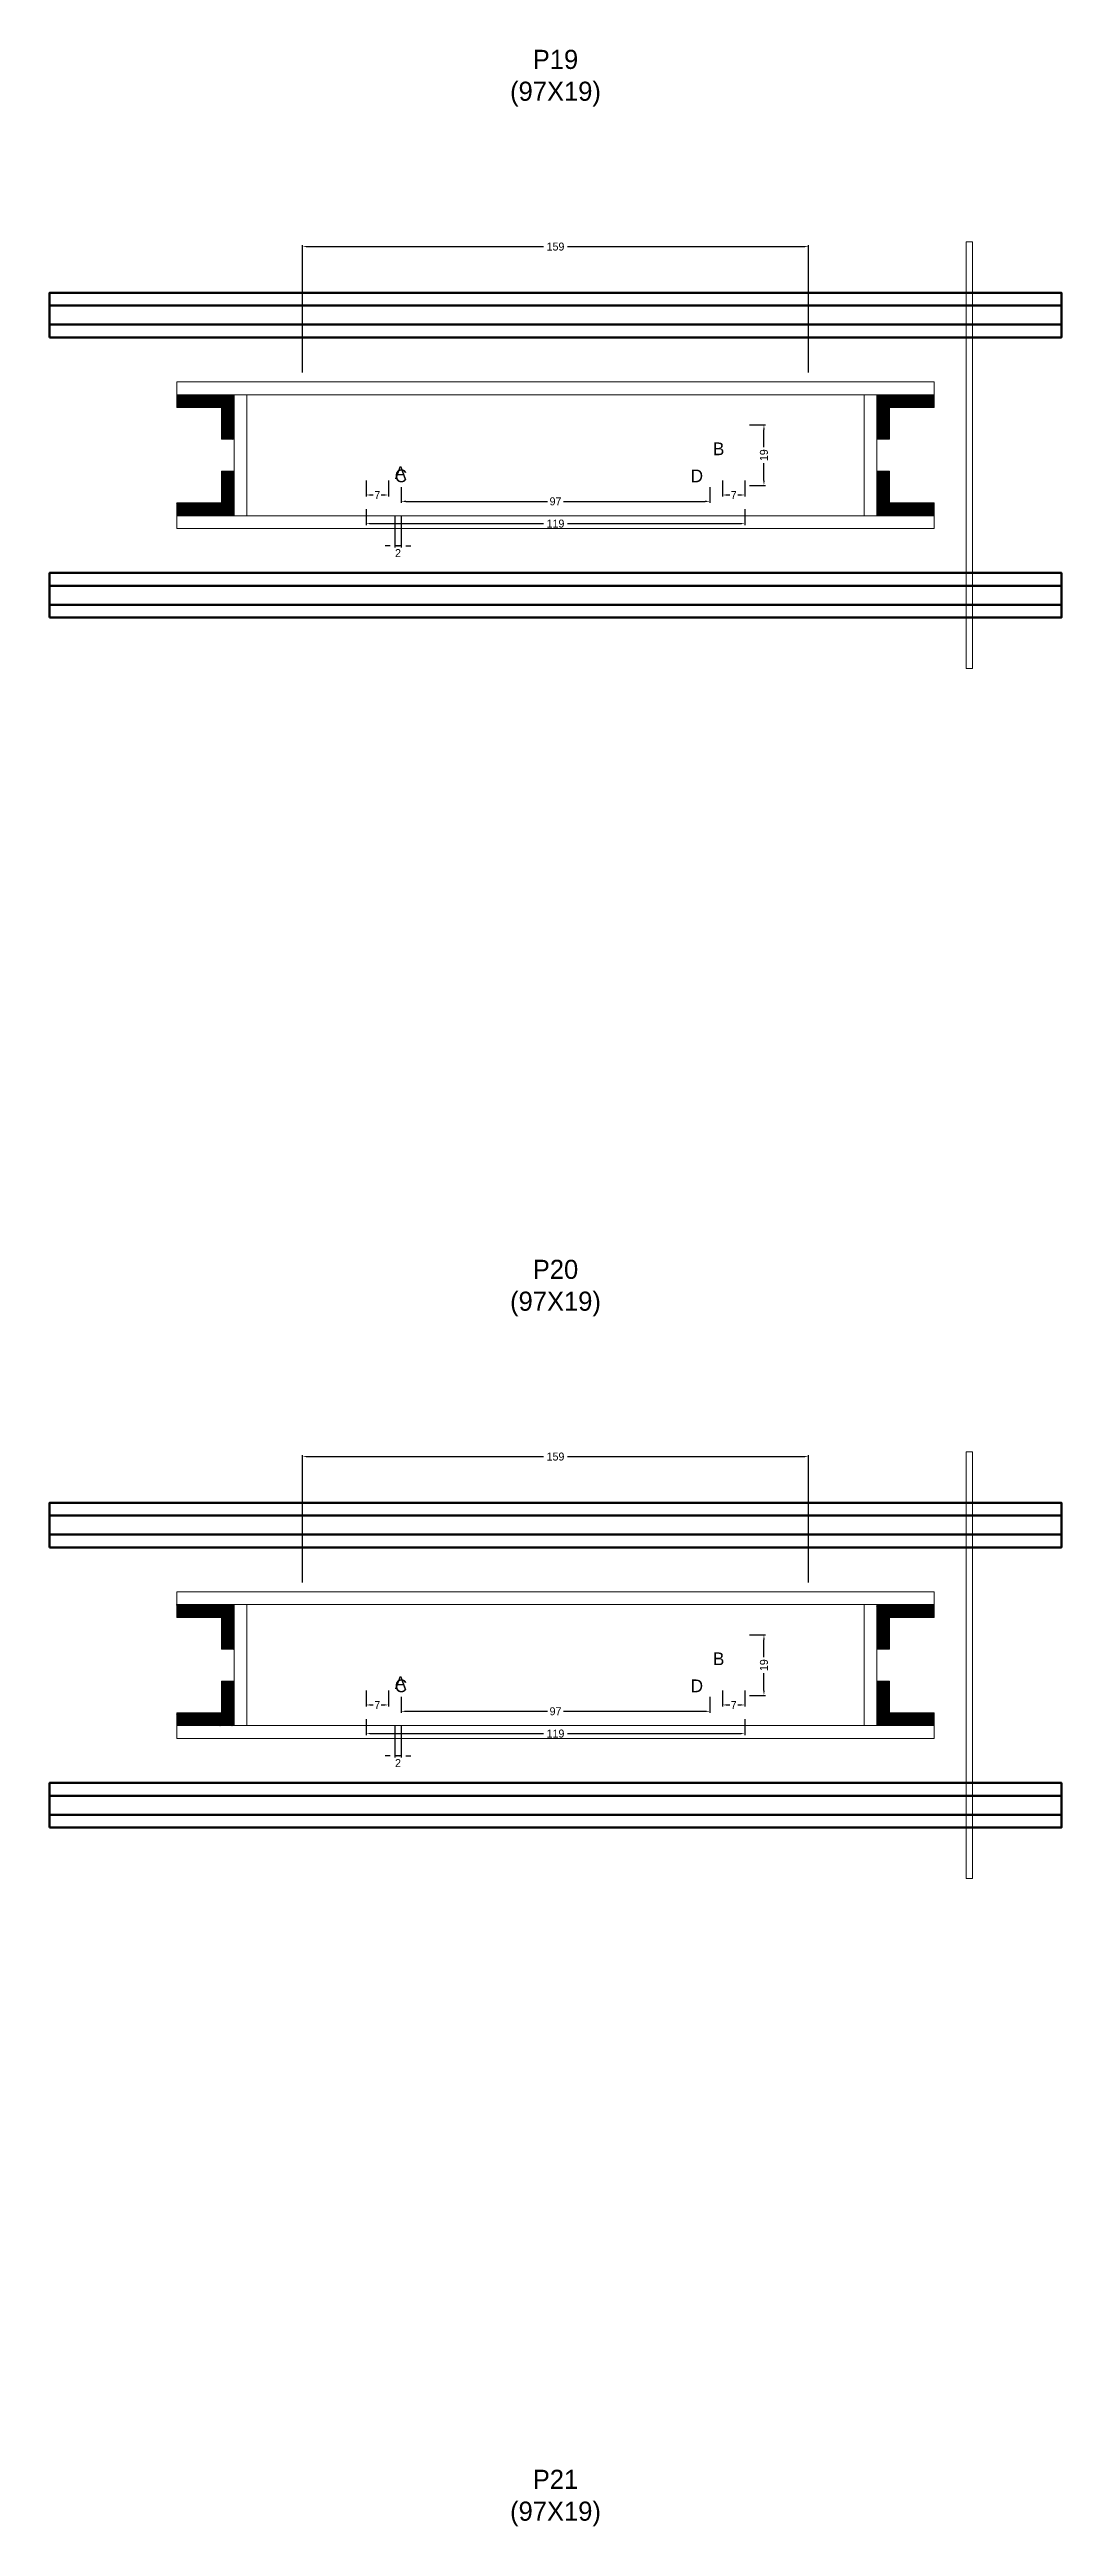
# Model space of a CAD drawing. Header units: centimetres. Extents: x -7000 to 4307, y -13306 to 295.
# Drawn here: x -159 to 159, y -7350 to -6573 of the extents above; entities that cross this region are included whole.
import ezdxf

# ---------------------------------------------------------------- set-up
doc = ezdxf.new("R2010")
doc.units = ezdxf.units.CM
for name, color, linetype in [('COTA', 241, 'Continuous'), ('GRAVATA', 224, 'Continuous'), ('Hachura', 251, 'Continuous'), ('NOMENCLATURA', 7, 'Continuous'), ('SARRAFO', 251, 'Continuous')]:
    doc.layers.add(name, color=color, linetype=linetype)
doc.dimstyles.new('cotax2', dxfattribs={"dimtxt": 2.5, "dimasz": 1.5, "dimexe": 0.5, "dimexo": 0.5, "dimgap": 0.5, "dimtad": 1, "dimcen": 2.5, "dimazin": 3, "dimtfac": 1, "dimtmove": 0, "dimatfit": 3})

# ---------------------------------------------------------------- blocks, each defined once
blk = doc.blocks.new('_CLOSEDFILLED')
at = {"color": 0, "linetype": 'BYBLOCK'}
blk.add_solid([(-1, 0.16), (0, 0), (-1, -0.16)], dxfattribs=at)
blk = doc.blocks.new('*D626')
for p, q in [((-59.5, -6717), (-59.5, -6722)), ((59.5, -6717), (59.5, -6722)), ((-58, -6721.5), (-3.75, -6721.5)), ((3.75, -6721.5), (58, -6721.5))]:
    blk.add_line(p, q)
at = {"layer": 'Defpoints'}
for p in [(-59.5, -6716.5), (59.5, -6716.5), (-59.5, -6721.5)]:
    blk.add_point(p, dxfattribs=at)
at = {"layer": 'COTA', "xscale": 1.5, "yscale": 1.5, "rotation": 180}
blk.add_blockref('_CLOSEDFILLED', (-59.5, -6721.5), dxfattribs=at)
at = {"layer": 'COTA', "xscale": 1.5, "yscale": 1.5}
blk.add_blockref('_CLOSEDFILLED', (59.5, -6721.5), dxfattribs=at)
at = {"layer": 'COTA', "insert": (0, -6721.5), "char_height": 2.5, "attachment_point": 5}
blk.add_mtext('119', dxfattribs=at)
blk = doc.blocks.new('*D627')
for p, q in [((-48.5, -6710), (-48.5, -6715)), ((48.5, -6710), (48.5, -6715)), ((-47, -6714.5), (-2.5, -6714.5)), ((2.5, -6714.5), (47, -6714.5))]:
    blk.add_line(p, q)
at = {"layer": 'Defpoints'}
for p in [(-48.5, -6709.5), (48.5, -6709.5), (-48.5, -6714.5)]:
    blk.add_point(p, dxfattribs=at)
at = {"layer": 'COTA', "xscale": 1.5, "yscale": 1.5, "rotation": 180}
blk.add_blockref('_CLOSEDFILLED', (-48.5, -6714.5), dxfattribs=at)
at = {"layer": 'COTA', "xscale": 1.5, "yscale": 1.5}
blk.add_blockref('_CLOSEDFILLED', (48.5, -6714.5), dxfattribs=at)
at = {"layer": 'COTA', "insert": (0, -6714.5), "char_height": 2.5, "attachment_point": 5}
blk.add_mtext('97', dxfattribs=at)
blk = doc.blocks.new('*D628')
for p, q in [((61, -6690.5), (66, -6690.5)), ((65.5, -6697.5), (65.5, -6692)), ((65.5, -6708), (65.5, -6702.5)), ((61, -6709.5), (66, -6709.5))]:
    blk.add_line(p, q)
at = {"layer": 'Defpoints'}
for p in [(60.5, -6690.5), (60.5, -6709.5), (65.5, -6709.5)]:
    blk.add_point(p, dxfattribs=at)
at = {"layer": 'COTA', "xscale": 1.5, "yscale": 1.5}
for p, rotation in [((65.5, -6690.5), 90), ((65.5, -6709.5), 270)]:
    blk.add_blockref('_CLOSEDFILLED', p, dxfattribs=dict(at, rotation=rotation))
at = {"layer": 'COTA', "insert": (65.5, -6700), "char_height": 2.5, "attachment_point": 5, "rotation": 90}
blk.add_mtext('19', dxfattribs=at)
blk = doc.blocks.new('*D629')
for p, q in [((-59.5, -6708), (-59.5, -6713)), ((-58, -6712.5), (-57.25, -6712.5)), ((-54.75, -6712.5), (-54, -6712.5)), ((-52.5, -6708), (-52.5, -6713))]:
    blk.add_line(p, q)
at = {"layer": 'Defpoints'}
for p in [(-59.5, -6707.5), (-59.5, -6712.5), (-52.5, -6707.5)]:
    blk.add_point(p, dxfattribs=at)
at = {"layer": 'COTA', "xscale": 1.5, "yscale": 1.5, "rotation": 180}
blk.add_blockref('_CLOSEDFILLED', (-59.5, -6712.5), dxfattribs=at)
at = {"layer": 'COTA', "xscale": 1.5, "yscale": 1.5}
blk.add_blockref('_CLOSEDFILLED', (-52.5, -6712.5), dxfattribs=at)
at = {"layer": 'COTA', "insert": (-56, -6712.5), "char_height": 2.5, "attachment_point": 5}
blk.add_mtext('7', dxfattribs=at)
blk = doc.blocks.new('*D630')
for p, q in [((52.5, -6708), (52.5, -6713)), ((54, -6712.5), (54.75, -6712.5)), ((57.25, -6712.5), (58, -6712.5)), ((59.5, -6708), (59.5, -6713))]:
    blk.add_line(p, q)
at = {"layer": 'Defpoints'}
for p in [(52.5, -6707.5), (52.5, -6712.5), (59.5, -6707.5)]:
    blk.add_point(p, dxfattribs=at)
at = {"layer": 'COTA', "xscale": 1.5, "yscale": 1.5, "rotation": 180}
blk.add_blockref('_CLOSEDFILLED', (52.5, -6712.5), dxfattribs=at)
at = {"layer": 'COTA', "xscale": 1.5, "yscale": 1.5}
blk.add_blockref('_CLOSEDFILLED', (59.5, -6712.5), dxfattribs=at)
at = {"layer": 'COTA', "insert": (56, -6712.5), "char_height": 2.5, "attachment_point": 5}
blk.add_mtext('7', dxfattribs=at)
blk = doc.blocks.new('*D631')
for p, q in [((-79.5, -6674), (-79.5, -6634)), ((-78, -6634.5), (-3.75, -6634.5)), ((3.75, -6634.5), (78, -6634.5)), ((79.5, -6674), (79.5, -6634))]:
    blk.add_line(p, q)
at = {"layer": 'Defpoints'}
for p in [(-79.5, -6634.5), (-79.5, -6674.5), (79.5, -6674.5)]:
    blk.add_point(p, dxfattribs=at)
at = {"layer": 'COTA', "xscale": 1.5, "yscale": 1.5, "rotation": 180}
blk.add_blockref('_CLOSEDFILLED', (-79.5, -6634.5), dxfattribs=at)
at = {"layer": 'COTA', "xscale": 1.5, "yscale": 1.5}
blk.add_blockref('_CLOSEDFILLED', (79.5, -6634.5), dxfattribs=at)
at = {"layer": 'COTA', "insert": (0, -6634.5), "char_height": 2.5, "attachment_point": 5}
blk.add_mtext('159', dxfattribs=at)
blk = doc.blocks.new('*D660')
for p, q in [((-59.5, -7097), (-59.5, -7102)), ((-58, -7101.5), (-3.75, -7101.5)), ((3.75, -7101.5), (58, -7101.5)), ((59.5, -7097), (59.5, -7102))]:
    blk.add_line(p, q)
at = {"layer": 'Defpoints'}
for p in [(-59.5, -7096.5), (-59.5, -7101.5), (59.5, -7096.5)]:
    blk.add_point(p, dxfattribs=at)
at = {"layer": 'COTA', "xscale": 1.5, "yscale": 1.5, "rotation": 180}
blk.add_blockref('_CLOSEDFILLED', (-59.5, -7101.5), dxfattribs=at)
at = {"layer": 'COTA', "xscale": 1.5, "yscale": 1.5}
blk.add_blockref('_CLOSEDFILLED', (59.5, -7101.5), dxfattribs=at)
at = {"layer": 'COTA', "insert": (0, -7101.5), "char_height": 2.5, "attachment_point": 5}
blk.add_mtext('119', dxfattribs=at)
blk = doc.blocks.new('*D661')
for p, q in [((-48.5, -7090), (-48.5, -7095)), ((48.5, -7090), (48.5, -7095)), ((-47, -7094.5), (-2.5, -7094.5)), ((2.5, -7094.5), (47, -7094.5))]:
    blk.add_line(p, q)
at = {"layer": 'Defpoints'}
for p in [(-48.5, -7089.5), (48.5, -7089.5), (-48.5, -7094.5)]:
    blk.add_point(p, dxfattribs=at)
at = {"layer": 'COTA', "xscale": 1.5, "yscale": 1.5, "rotation": 180}
blk.add_blockref('_CLOSEDFILLED', (-48.5, -7094.5), dxfattribs=at)
at = {"layer": 'COTA', "xscale": 1.5, "yscale": 1.5}
blk.add_blockref('_CLOSEDFILLED', (48.5, -7094.5), dxfattribs=at)
at = {"layer": 'COTA', "insert": (0, -7094.5), "char_height": 2.5, "attachment_point": 5}
blk.add_mtext('97', dxfattribs=at)
blk = doc.blocks.new('*D662')
for p, q in [((61, -7070.5), (66, -7070.5)), ((65.5, -7077.5), (65.5, -7072)), ((65.5, -7088), (65.5, -7082.5)), ((61, -7089.5), (66, -7089.5))]:
    blk.add_line(p, q)
at = {"layer": 'Defpoints'}
for p in [(60.5, -7070.5), (60.5, -7089.5), (65.5, -7089.5)]:
    blk.add_point(p, dxfattribs=at)
at = {"layer": 'COTA', "xscale": 1.5, "yscale": 1.5}
for p, rotation in [((65.5, -7070.5), 90), ((65.5, -7089.5), 270)]:
    blk.add_blockref('_CLOSEDFILLED', p, dxfattribs=dict(at, rotation=rotation))
at = {"layer": 'COTA', "insert": (65.5, -7080), "char_height": 2.5, "attachment_point": 5, "rotation": 90}
blk.add_mtext('19', dxfattribs=at)
blk = doc.blocks.new('*D663')
for p, q in [((-59.5, -7088), (-59.5, -7093)), ((-58, -7092.5), (-57.25, -7092.5)), ((-54.75, -7092.5), (-54, -7092.5)), ((-52.5, -7088), (-52.5, -7093))]:
    blk.add_line(p, q)
at = {"layer": 'Defpoints'}
for p in [(-59.5, -7087.5), (-59.5, -7092.5), (-52.5, -7087.5)]:
    blk.add_point(p, dxfattribs=at)
at = {"layer": 'COTA', "xscale": 1.5, "yscale": 1.5, "rotation": 180}
blk.add_blockref('_CLOSEDFILLED', (-59.5, -7092.5), dxfattribs=at)
at = {"layer": 'COTA', "xscale": 1.5, "yscale": 1.5}
blk.add_blockref('_CLOSEDFILLED', (-52.5, -7092.5), dxfattribs=at)
at = {"layer": 'COTA', "insert": (-56, -7092.5), "char_height": 2.5, "attachment_point": 5}
blk.add_mtext('7', dxfattribs=at)
blk = doc.blocks.new('*D664')
for p, q in [((52.5, -7088), (52.5, -7093)), ((54, -7092.5), (54.75, -7092.5)), ((57.25, -7092.5), (58, -7092.5)), ((59.5, -7088), (59.5, -7093))]:
    blk.add_line(p, q)
at = {"layer": 'Defpoints'}
for p in [(52.5, -7087.5), (52.5, -7092.5), (59.5, -7087.5)]:
    blk.add_point(p, dxfattribs=at)
at = {"layer": 'COTA', "xscale": 1.5, "yscale": 1.5, "rotation": 180}
blk.add_blockref('_CLOSEDFILLED', (52.5, -7092.5), dxfattribs=at)
at = {"layer": 'COTA', "xscale": 1.5, "yscale": 1.5}
blk.add_blockref('_CLOSEDFILLED', (59.5, -7092.5), dxfattribs=at)
at = {"layer": 'COTA', "insert": (56, -7092.5), "char_height": 2.5, "attachment_point": 5}
blk.add_mtext('7', dxfattribs=at)
blk = doc.blocks.new('*D665')
for p, q in [((-79.5, -7054), (-79.5, -7014)), ((-78, -7014.5), (-3.75, -7014.5)), ((3.75, -7014.5), (78, -7014.5)), ((79.5, -7054), (79.5, -7014))]:
    blk.add_line(p, q)
at = {"layer": 'Defpoints'}
for p in [(-79.5, -7014.5), (-79.5, -7054.5), (79.5, -7054.5)]:
    blk.add_point(p, dxfattribs=at)
at = {"layer": 'COTA', "xscale": 1.5, "yscale": 1.5, "rotation": 180}
blk.add_blockref('_CLOSEDFILLED', (-79.5, -7014.5), dxfattribs=at)
at = {"layer": 'COTA', "xscale": 1.5, "yscale": 1.5}
blk.add_blockref('_CLOSEDFILLED', (79.5, -7014.5), dxfattribs=at)
at = {"layer": 'COTA', "insert": (0, -7014.5), "char_height": 2.5, "attachment_point": 5}
blk.add_mtext('159', dxfattribs=at)

msp = doc.modelspace()

# ---------------------------------------------------------------- hatches: boundary and pattern name
at = {"layer": 'SARRAFO'}
h = msp.add_hatch(dxfattribs=at)
h.set_pattern_fill('SOLID', scale=2)
h.paths.add_polyline_path([(-119, -6685), (-105, -6685), (-105, -6681), (-119, -6681)])
h = msp.add_hatch(dxfattribs=at)
h.set_pattern_fill('SOLID', scale=2)
h.paths.add_polyline_path([(-105, -6695), (-101, -6695), (-101, -6681), (-105, -6681)])
h = msp.add_hatch(dxfattribs=at)
h.set_pattern_fill('SOLID', scale=2)
h.paths.add_polyline_path([(101, -6695), (105, -6695), (105, -6681), (101, -6681)])
h = msp.add_hatch(dxfattribs=at)
h.set_pattern_fill('SOLID', scale=2)
h.paths.add_polyline_path([(105, -6685), (119, -6685), (119, -6681), (105, -6681)])
h = msp.add_hatch(dxfattribs=at)
h.set_pattern_fill('SOLID', scale=2)
h.paths.add_polyline_path([(-105, -6719), (-101, -6719), (-101, -6705), (-105, -6705)])
h = msp.add_hatch(dxfattribs=at)
h.set_pattern_fill('SOLID', scale=2)
h.paths.add_polyline_path([(101, -6719), (105, -6719), (105, -6705), (101, -6705)])
h = msp.add_hatch(dxfattribs=at)
h.set_pattern_fill('SOLID', scale=2)
h.paths.add_polyline_path([(-119, -6719), (-105, -6719), (-105, -6715), (-119, -6715)])
h = msp.add_hatch(dxfattribs=at)
h.set_pattern_fill('SOLID', scale=2)
h.paths.add_polyline_path([(105, -6719), (119, -6719), (119, -6715), (105, -6715)])
h = msp.add_hatch(dxfattribs=at)
h.set_pattern_fill('SOLID', scale=2)
h.paths.add_polyline_path([(-119, -7065), (-105, -7065), (-105, -7061), (-119, -7061)])
h = msp.add_hatch(dxfattribs=at)
h.set_pattern_fill('SOLID', scale=2)
h.paths.add_polyline_path([(-105, -7075), (-101, -7075), (-101, -7061), (-105, -7061)])
h = msp.add_hatch(dxfattribs=at)
h.set_pattern_fill('SOLID', scale=2)
h.paths.add_polyline_path([(101, -7075), (105, -7075), (105, -7061), (101, -7061)])
h = msp.add_hatch(dxfattribs=at)
h.set_pattern_fill('SOLID', scale=2)
h.paths.add_polyline_path([(105, -7065), (119, -7065), (119, -7061), (105, -7061)])
h = msp.add_hatch(dxfattribs=at)
h.set_pattern_fill('SOLID', scale=2)
h.paths.add_polyline_path([(-105, -7099), (-101, -7099), (-101, -7085), (-105, -7085)])
h = msp.add_hatch(dxfattribs=at)
h.set_pattern_fill('SOLID', scale=2)
h.paths.add_polyline_path([(101, -7099), (105, -7099), (105, -7085), (101, -7085)])
h = msp.add_hatch(dxfattribs=at)
h.set_pattern_fill('SOLID', scale=2)
h.paths.add_polyline_path([(-119, -7099), (-105, -7099), (-105, -7095), (-119, -7095)])
h = msp.add_hatch(dxfattribs=at)
h.set_pattern_fill('SOLID', scale=2)
h.paths.add_polyline_path([(105, -7099), (119, -7099), (119, -7095), (105, -7095)])

# ---------------------------------------------------------------- linework, layer by layer
at = {"layer": 'GRAVATA', "lineweight": 50}
for points in [[(-159, -6663), (159, -6663), (159, -6649), (-159, -6649)], [(-159, -6659), (159, -6659), (159, -6653), (-159, -6653)], [(-159, -6751), (159, -6751), (159, -6737), (-159, -6737)], [(-159, -6747), (159, -6747), (159, -6741), (-159, -6741)], [(-159, -7043), (159, -7043), (159, -7029), (-159, -7029)], [(-159, -7039), (159, -7039), (159, -7033), (-159, -7033)], [(-159, -7131), (159, -7131), (159, -7117), (-159, -7117)], [(-159, -7127), (159, -7127), (159, -7121), (-159, -7121)]]:
    msp.add_lwpolyline(points, close=True, dxfattribs=at)
at = {"layer": 'Hachura', "lineweight": 13}
for points in [[(129, -6767), (131, -6767), (131, -6633), (129, -6633)], [(129, -7147), (131, -7147), (131, -7013), (129, -7013)]]:
    msp.add_lwpolyline(points, close=True, dxfattribs=at)
at = {"layer": 'Hachura', "lineweight": 18}
for points in [[(-119, -6681), (119, -6681), (119, -6677), (-119, -6677)], [(-101, -6719), (-97, -6719), (-97, -6681), (-101, -6681)], [(97, -6719), (101, -6719), (101, -6681), (97, -6681)], [(-119, -6723), (119, -6723), (119, -6719), (-119, -6719)], [(-119, -7061), (119, -7061), (119, -7057), (-119, -7057)], [(-101, -7099), (-97, -7099), (-97, -7061), (-101, -7061)], [(97, -7099), (101, -7099), (101, -7061), (97, -7061)], [(-119, -7103), (119, -7103), (119, -7099), (-119, -7099)]]:
    msp.add_lwpolyline(points, close=True, dxfattribs=at)
at = {"layer": 'SARRAFO', "lineweight": 13}
for points in [[(-119, -6685), (-105, -6685), (-105, -6681), (-119, -6681)], [(-105, -6695), (-101, -6695), (-101, -6681), (-105, -6681)], [(101, -6695), (105, -6695), (105, -6681), (101, -6681)], [(105, -6685), (119, -6685), (119, -6681), (105, -6681)], [(-105, -6719), (-101, -6719), (-101, -6705), (-105, -6705)], [(101, -6719), (105, -6719), (105, -6705), (101, -6705)], [(-119, -6719), (-105, -6719), (-105, -6715), (-119, -6715)], [(105, -6719), (119, -6719), (119, -6715), (105, -6715)], [(-119, -7065), (-105, -7065), (-105, -7061), (-119, -7061)], [(-105, -7075), (-101, -7075), (-101, -7061), (-105, -7061)], [(101, -7075), (105, -7075), (105, -7061), (101, -7061)], [(105, -7065), (119, -7065), (119, -7061), (105, -7061)], [(-105, -7099), (-101, -7099), (-101, -7085), (-105, -7085)], [(101, -7099), (105, -7099), (105, -7085), (101, -7085)], [(-119, -7099), (-105, -7099), (-105, -7095), (-119, -7095)], [(105, -7099), (119, -7099), (119, -7095), (105, -7095)]]:
    msp.add_lwpolyline(points, close=True, dxfattribs=at)

# ---------------------------------------------------------------- texts
at = {"layer": 'NOMENCLATURA'}
for s, p in [('B', (49.5, -6700)), ('A', (-50.5, -6707.5)), ('C', (-50.5, -6708.5)), ('D', (42.5, -6708.5)), ('B', (49.5, -7080)), ('A', (-50.5, -7087.5)), ('C', (-50.5, -7088.5)), ('D', (42.5, -7088.5))]:
    msp.add_text(s, height=4, dxfattribs=at).set_placement(p)
at = {"layer": 'NOMENCLATURA', "char_height": 6, "attachment_point": 8}
for s, insert in [('P19\\P(97X19)', (0, -6590.5)), ('P20\\P(97X19)', (0, -6970.5)), ('P21\\P(97X19)', (0, -7350.5))]:
    msp.add_mtext(s, dxfattribs=dict(at, insert=insert))

# ---------------------------------------------------------------- dimensions: what is measured, and where the dimension line sits
at = {"layer": 'COTA'}
for base, p1, p2, picture, middle in [((-79.5, -6634.5), (-79.5, -6674.5), (79.5, -6674.5), '*D631', (0, -6634.5)), ((-59.5, -6712.5), (-59.5, -6707.5), (-52.5, -6707.5), '*D629', (-56, -6712.5)), ((-48.5, -6714.5), (-48.5, -6709.5), (48.5, -6709.5), '*D627', (0, -6714.5)), ((52.5, -6712.5), (52.5, -6707.5), (59.5, -6707.5), '*D630', (56, -6712.5)), ((-59.5, -6721.5), (-59.5, -6716.5), (59.5, -6716.5), '*D626', (0, -6721.5)), ((-79.5, -7014.5), (-79.5, -7054.5), (79.5, -7054.5), '*D665', (0, -7014.5)), ((-59.5, -7092.5), (-59.5, -7087.5), (-52.5, -7087.5), '*D663', (-56, -7092.5)), ((-48.5, -7094.5), (-48.5, -7089.5), (48.5, -7089.5), '*D661', (0, -7094.5)), ((52.5, -7092.5), (52.5, -7087.5), (59.5, -7087.5), '*D664', (56, -7092.5)), ((-59.5, -7101.5), (-59.5, -7096.5), (59.5, -7096.5), '*D660', (0, -7101.5))]:
    dim = msp.add_linear_dim(base=base, p1=p1, p2=p2, dimstyle='cotax2', dxfattribs=at)
    dim.commit()
    dim.dimension.update_dxf_attribs({"geometry": picture, "text_midpoint": middle})
for base, p1, p2, picture, middle in [((65.5, -6709.5), (60.5, -6709.5), (60.5, -6690.5), '*D628', (65.5, -6700)), ((65.5, -7089.5), (60.5, -7089.5), (60.5, -7070.5), '*D662', (65.5, -7080))]:
    dim = msp.add_linear_dim(base=base, p1=p1, p2=p2, angle=90, dimstyle='cotax2', dxfattribs=at)
    dim.commit()
    dim.dimension.update_dxf_attribs({"geometry": picture, "text_midpoint": middle})
for base, p1, p2 in [((-48.5, -6728.5), (-48.5, -6718.5), (-50.5, -6718.5)), ((-48.5, -7108.5), (-48.5, -7098.5), (-50.5, -7098.5))]:
    msp.add_linear_dim(base=base, p1=p1, p2=p2, dimstyle='cotax2', dxfattribs=at).render()

doc.saveas('drawing.dxf')
